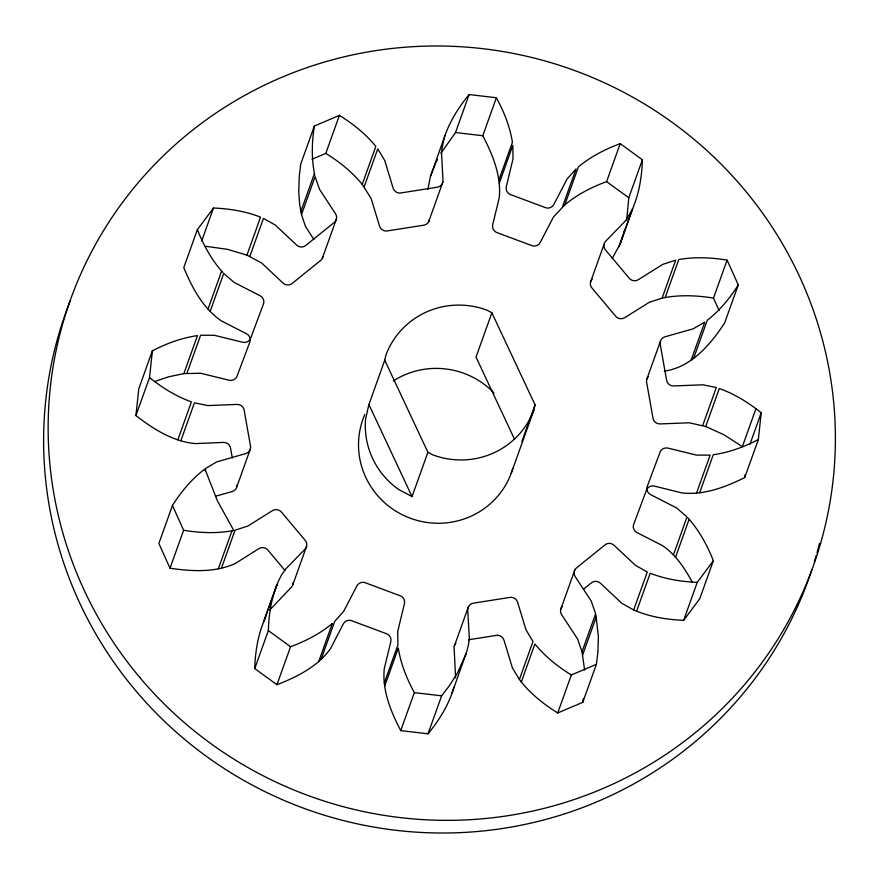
<?xml version="1.0" encoding="UTF-8"?>
<svg xmlns="http://www.w3.org/2000/svg" width="879" height="879" viewBox="0 0 879 879"><rect width="100%" height="100%" fill="white"/><g stroke="black" fill="none" stroke-linecap="round" stroke-linejoin="round"><path stroke-width="1.32" d="M254.745 668.567C255.218 652.877 257.591 637.066 263.403 622.409L277.006 584.425C271.193 599.082 268.82 614.893 268.348 630.584L254.745 668.567L276.94 684.719C297.025 676.885 317.978 666.513 330.669 648.372L343.304 623.903A6.878 6.735 19.7 0 1 352.523 621.035L385.749 633.451A6.878 6.735 19.7 0 1 390.836 641.659L384.299 668.414C381.98 690.235 390.847 711.649 400.736 730.614L428.018 733.8C438.105 721.549 446.818 707.936 452.114 692.905L466.672 651.976L468.518 644.692L469.309 637.671L467.727 610.092A6.878 6.735 19.7 0 1 474.188 603.049L509.051 597.544A6.878 6.735 19.7 0 1 517.588 602.203L526.005 629.88L532.982 641.505L519.39 679.478C529.707 693.124 543.277 703.98 557.726 712.968L582.777 702.321L596.38 664.337L597.885 652.13L598.39 636.638L595.918 615.014M427.853 189.512L430.457 176.371L445.016 135.454C450.323 120.423 459.025 106.809 469.111 94.558L496.393 97.745L482.791 135.718C492.679 154.682 501.557 176.097 499.228 197.929L492.701 224.683A6.878 6.735 19.7 0 0 497.778 232.891L531.004 245.307A6.878 6.735 19.7 0 0 540.233 242.439L553.484 216.959L564.779 204.906L578.382 166.922C590.677 156.594 605.191 149.199 620.189 143.64L642.384 159.791L628.793 197.764L626.672 220.08M642.384 159.791C641.912 175.481 639.538 191.292 633.726 205.95L620.134 243.922L612.267 258.404M455.608 677.863L454.124 648.076A6.878 6.735 19.7 0 1 455.86 643.219M232.32 458.124L230.683 448.872A6.878 6.735 19.7 0 0 223.431 442.412L195.424 443.598C173.097 441.665 153.221 428.952 135.926 415.569L138.783 388.782L152.386 350.798C166.505 343.502 181.656 337.833 197.456 335.635L183.854 373.619L168.636 376.794L154.627 381.519M135.926 415.569L149.518 377.585L152.386 350.798M692.388 582.403C684.785 568.405 675.621 554.275 662.074 545.387L637.022 532.619A6.878 6.735 19.7 0 1 633.99 523.51L646.153 490.987A6.878 6.735 19.7 0 1 654.437 486.098L681.719 492.888C703.672 495.47 725.417 487.153 744.744 477.561L745.029 474.88M744.744 477.561L758.346 439.577L761.214 412.789C748.578 402.67 734.624 393.935 719.308 388.529L705.705 426.513L689.312 422.788L660.096 423.931A6.878 6.735 19.7 0 1 652.855 417.47L646.779 383.101A6.878 6.735 19.7 0 1 648.383 376.553M429.282 220.025A6.878 6.735 19.7 0 1 422.942 225.31L388.078 230.814A6.878 6.735 19.7 0 1 379.541 226.145L371.125 198.478L362.225 184.37L375.827 146.386C365.73 133.916 352.984 123.829 339.404 115.391L314.352 126.038C311.814 142.332 311.309 159.165 314.814 175.36M582.777 702.321L583.326 698.431M384.76 360.225L368.894 404.538L365.62 418.887A78.912 77.242 19.7 0 0 398.747 489.57L412.042 496.591L427.908 452.278L384.76 360.225L385.98 354.918A78.912 77.242 19.7 0 1 486.977 310.177L491.888 312.781L535.036 404.834L533.828 410.141L511.16 473.44M623.672 233.462L624.76 229.331M444.06 138.399L441.456 151.529L443.005 180.283A6.878 6.735 19.7 0 1 436.544 187.326L401.681 192.831A6.878 6.735 19.7 0 1 393.144 188.172L384.727 160.494L377.75 148.881L364.148 186.853M453.85 687.268L452.114 692.905M623.299 234.726L620.134 243.922M430.457 176.371L435.621 163.208M444.444 137.168L445.016 135.454M466.288 653.207L457.454 673.006L449.136 686.059L441.621 695.816L428.018 733.8M322.879 256.767A6.878 6.735 19.7 0 1 319.923 261.008L292.762 282.961A6.878 6.735 19.7 0 1 283.06 283.082L261.755 263.074L246.944 255.141L260.536 217.157C245.582 211.257 229.496 208.697 213.487 208.015L197.368 229.628L183.777 267.612C192.072 287.686 203.06 308.419 221.453 320.956L246.505 333.723A6.878 6.735 19.7 0 1 249.548 342.832L237.374 375.355A6.878 6.735 19.7 0 1 229.1 380.233L200.621 373.245L183.854 373.619M201.709 240.934L213.487 208.015M208.015 309.067L221.618 271.084C211.026 258.942 203.258 244.571 197.368 229.628M186.985 373.245L200.588 335.262L214.223 335.262L242.703 342.261A6.878 6.735 19.7 0 0 250.976 337.371L263.151 304.848A6.878 6.735 19.7 0 0 260.107 295.74L234.023 282.357L223.738 273.413L210.136 311.397M177.822 439.83L191.424 401.846C176.108 396.44 162.154 387.705 149.518 377.585M180.832 440.808L194.424 402.835L207.818 405.571L237.033 404.428A6.878 6.735 19.7 0 1 244.274 410.889L250.35 445.257A6.878 6.735 19.7 0 1 245.724 453.586L216.739 461.893L205.983 468.21L205.082 470.737M249.856 256.371L263.458 218.388L275.358 225.09L296.662 245.109A6.878 6.735 19.7 0 0 306.364 244.977L333.526 223.024A6.878 6.735 19.7 0 0 335.503 213.696L319.538 189.37L315.1 176.624L301.508 214.597L305.474 226.408L313.847 239.484M172.46 505.469L183.623 530.257C200.17 532.96 217.245 533.718 233.759 530.476L217.311 500.623L204.939 468.968C191.787 478.791 181.206 491.669 172.46 505.469L158.868 543.453L170.021 568.241C191.589 571.383 215.091 572.778 235.396 563.439L258.865 548.628A6.878 6.735 19.7 0 1 268.37 550.693L284.95 570.438M314.352 126.038L300.75 164.021L299.256 176.229L298.739 191.721L299.684 204.543L301.508 214.597M170.021 568.241L183.623 530.257M300.838 211.564L314.44 173.581M312.023 159.231L325.801 153.375L339.404 115.391M236.847 486.735L250.449 448.751M322.285 258.426L336.481 218.794M218.355 568.801L231.957 530.817M221.442 568.186L235.045 530.202L247.944 526.016L272.468 510.644A6.878 6.735 19.7 0 1 281.972 512.721L304.661 539.728A6.878 6.735 19.7 0 1 304.925 549.276L285.62 569.054L281.599 574.866L278.203 581.579L263.403 622.409M293.015 584.205L306.617 546.222M440.917 153.254L455.52 132.542L469.111 94.558M428.688 221.684L442.873 182.041M276.94 684.719L290.542 646.735C305.54 641.176 320.055 633.781 332.35 623.453L318.758 661.437M321.088 659.382L334.69 621.398L343.645 611.399L356.907 585.919A6.878 6.735 19.7 0 1 366.125 583.052L399.352 595.468A6.878 6.735 19.7 0 1 404.428 603.675L397.704 631.594L397.901 645.01L384.299 682.994M498.822 180.272L512.424 142.288C509.952 126.587 503.953 111.644 496.393 97.745M499.239 183.348L512.831 145.365L513.028 158.78L506.304 186.7A6.878 6.735 19.7 0 0 511.38 194.907L544.606 207.323A6.878 6.735 19.7 0 0 553.836 204.455L567.087 178.975L576.042 168.977L562.439 206.961M491.888 312.781L476.022 357.094L514.567 439.324M384.716 686.07L398.308 648.087C400.78 663.788 406.779 678.731 414.339 692.641L400.736 730.614M564.779 204.906C577.074 194.567 591.589 187.172 606.598 181.623L620.189 143.64M521.884 441.544L535.036 404.834M454.256 646.318L468.452 606.675M590.512 282.126L604.115 244.153M618.926 246.779L632.528 208.795L625.87 220.42L605.807 241.099A6.878 6.735 19.7 0 0 606.07 250.647L628.76 277.665A6.878 6.735 19.7 0 0 638.264 279.731L662.788 264.359L675.687 260.173L662.096 298.157L649.196 302.343L624.672 317.715A6.878 6.735 19.7 0 1 615.157 315.638L592.468 288.631A6.878 6.735 19.7 0 1 592.204 279.082M521.313 681.972L534.904 643.988C545.002 656.459 557.747 666.557 571.328 674.984L596.38 664.337M662.096 298.157L665.172 297.541L678.775 259.558C694.751 256.734 711.166 257.514 727.109 260.118L738.272 284.906L724.67 322.89C710.518 344.535 691.421 367.224 664.216 371.202M560.648 609.565L574.844 569.933M646.68 379.607L660.283 341.623M557.726 712.968L571.328 674.984M584.612 670.04L582.03 651.735L595.632 613.751L591.193 601.005L575.229 576.679A6.878 6.735 19.7 0 1 577.206 567.351L604.367 545.398A6.878 6.735 19.7 0 1 614.069 545.266L635.374 565.285L647.274 571.987L633.682 609.971C649.416 616.783 666.601 619.607 683.642 620.343L699.761 598.72L713.363 560.747C707.243 545.244 699.124 530.323 687.894 517.918M582.7 654.778L596.292 616.794M691.147 360.148L704.749 322.175L693.026 328.878L665.007 336.789A6.878 6.735 19.7 0 0 660.382 345.117L666.458 379.486A6.878 6.735 19.7 0 0 673.699 385.947L702.914 384.804L716.308 387.54L702.706 425.524M719.088 310.496L713.506 298.102L727.109 260.118M693.652 358.291L707.243 320.308C719.725 310.617 729.856 298.212 738.272 284.906M636.594 611.202L650.196 573.218C665.15 579.118 681.236 581.678 697.245 582.359L713.363 560.747M673.402 554.946L686.993 516.962L676.709 508.018L650.625 494.635A6.878 6.735 19.7 0 1 647.581 485.527L659.755 453.004A6.878 6.735 19.7 0 1 668.029 448.114L696.509 455.113L710.144 455.113L696.553 493.086M675.522 557.275L689.114 519.291M699.673 492.723L713.276 454.74C729.076 452.542 744.227 446.873 758.346 439.577M755.951 408.702L742.348 446.675L724.197 434.885L705.705 426.513M683.642 620.343L697.245 582.359M749.875 444.444L761.214 412.789M264.601 619.563L265.788 617.025M436.094 162.252L437.511 159.374M269.875 609.85L291.323 587.26A6.878 6.735 19.7 0 0 293.201 582.458M583.458 589.293L590.765 583.381A6.878 6.735 19.7 0 1 600.478 583.249L621.772 603.269L633.682 609.971M215.476 496.217L232.122 491.57A6.878 6.735 19.7 0 0 237.033 484.988M665.172 297.541C681.148 294.718 697.563 295.487 713.506 298.102M468.639 639.758L495.448 635.528A6.878 6.735 19.7 0 1 503.986 640.187L512.402 667.864L519.39 679.478M206.049 246.34L227.485 249.339L246.944 255.141M455.52 132.542L482.791 135.718M414.339 692.641L441.621 695.816M427.908 452.278L432.831 454.872A78.912 77.242 19.7 0 0 533.828 410.141M325.801 153.375C339.382 161.802 352.127 171.899 362.225 184.37M606.598 181.623L628.793 197.764M268.348 630.584L290.542 646.735M221.618 271.084L222.848 272.457M368.894 404.538L412.042 496.591M582.03 651.735L577.591 638.989L561.637 614.663A6.878 6.735 19.7 0 1 562.252 606.466M811.833 569.735A394.561 386.222 19.7 0 1 305.145 808.768A394.561 386.222 19.7 0 1 70.573 300.124M819.448 543.464A394.561 386.222 19.7 0 1 816.998 552.715M816.261 555.352A394.561 386.222 19.7 0 1 814.317 561.912M512.864 468.353A78.912 77.242 19.7 0 1 410.812 518.412A78.912 77.242 19.7 0 1 364.818 414.492M393.331 380.97A78.912 77.242 19.7 0 1 493.987 392.924M139.728 677.401A394.561 386.222 19.7 0 0 811.383 571.24A394.561 386.222 19.7 0 0 374.19 50.872A394.561 386.222 19.7 0 0 139.728 677.401"/></g></svg>
